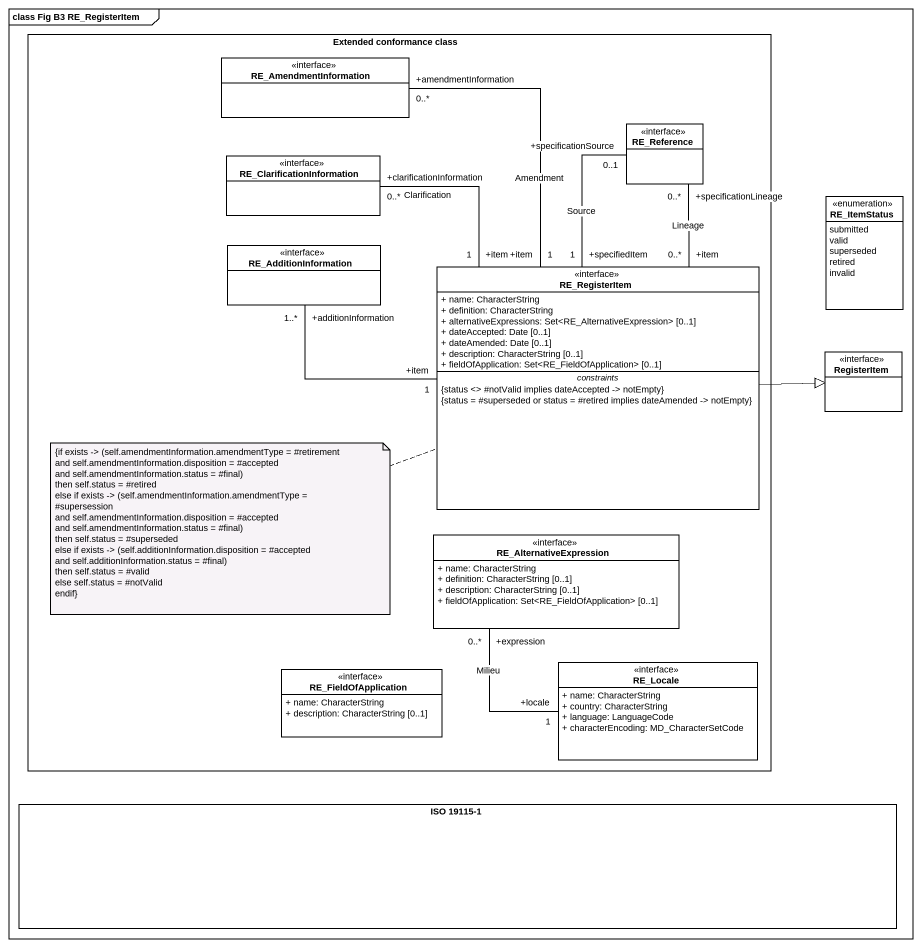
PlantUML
@startuml
mainframe class Fig B3 RE_RegisterItem
allowmixing
hide circle
hide empty members
skinparam classAttributeIconSize 0
rectangle "Extended conformance class" as Extended_conformance_class {
  class RE_AmendmentInformation <<interface>> #FFFFFF
  class RE_Reference <<interface>> #FFFFFF
  class RE_ClarificationInformation <<interface>> #FFFFFF
  class RE_AdditionInformation <<interface>> #FFFFFF
  class RE_RegisterItem <<interface>> #FFFFFF {
    + name: CharacterString
    + definition: CharacterString
    + alternativeExpressions: Set<RE_AlternativeExpression> [0..1]
    + dateAccepted: Date [0..1]
    + dateAmended: Date [0..1]
    + description: CharacterString [0..1]
    + fieldOfApplication: Set<RE_FieldOfApplication> [0..1]
    -- constraints --
    {status <> #notValid implies dateAccepted -> notEmpty}
    {status = #superseded or status = #retired implies dateAmended -> notEmpty}
  }
  class RE_AlternativeExpression <<interface>> #FFFFFF {
    + name: CharacterString
    + definition: CharacterString [0..1]
    + description: CharacterString [0..1]
    + fieldOfApplication: Set<RE_FieldOfApplication> [0..1]
  }
  class RE_FieldOfApplication <<interface>> #FFFFFF {
    + name: CharacterString
    + description: CharacterString [0..1]
  }
  class RE_Locale <<interface>> #FFFFFF {
    + name: CharacterString
    + country: CharacterString
    + language: LanguageCode
    + characterEncoding: MD_CharacterSetCode
  }
}
enum RE_ItemStatus #FFFFFF {
  submitted
  valid
  superseded
  retired
  invalid
}
class RegisterItem <<interface>> #FFFFFF
rectangle "ISO 19115-1" as ISO_19115_1
RE_RegisterItem "+item\n1" -up- "+amendmentInformation\n0..*" RE_AmendmentInformation : Amendment
RE_RegisterItem "+item\n0..*" -up- "+specificationLineage\n0..*" RE_Reference : Lineage
RE_RegisterItem "+specifiedItem\n1" -up- "+specificationSource\n0..1" RE_Reference : Source
RE_RegisterItem "+item\n1" -up- "+clarificationInformation\n0..*" RE_ClarificationInformation : Clarification
RE_RegisterItem "+item\n1" -left- "+additionInformation\n1..*" RE_AdditionInformation
RE_RegisterItem -right-|> RegisterItem
RE_AlternativeExpression "+expression\n0..*" -- "+locale\n1" RE_Locale : Milieu
note left of RE_RegisterItem
  {if exists -> (self.amendmentInformation.amendmentType = #retirement
  and self.amendmentInformation.disposition = #accepted
  and self.amendmentInformation.status = #final)
  then self.status = #retired
  else if exists -> (self.amendmentInformation.amendmentType = #supersession
  and self.amendmentInformation.disposition = #accepted
  and self.amendmentInformation.status = #final)
  then self.status = #superseded
  else if exists -> (self.additionInformation.disposition = #accepted
  and self.additionInformation.status = #final)
  then self.status = #valid
  else self.status = #notValid
  endif}
end note
@enduml
